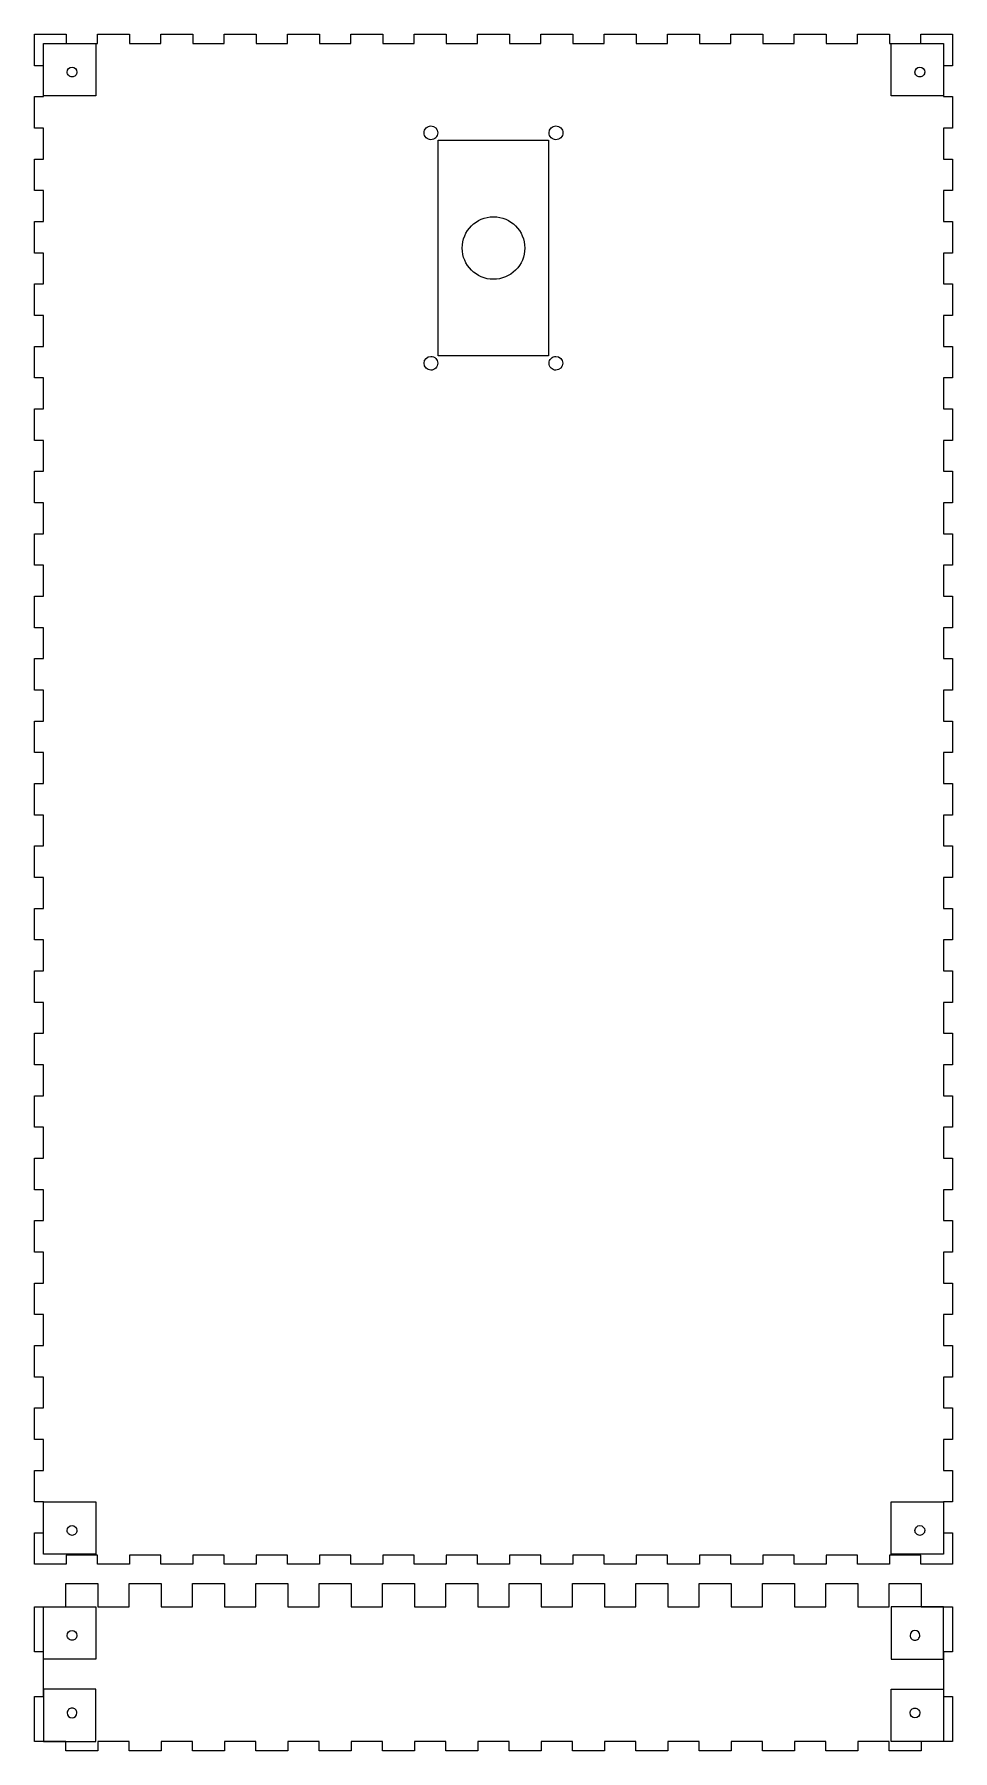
# Model space of a CAD drawing. Extents: x 52 to 1137, y 257 to 858.
# Drawn here: x 52 to 372, y 257 to 855 of the extents above; entities that cross this region are included whole.
import ezdxf

# ---------------------------------------------------------------- set-up
doc = ezdxf.new("R2010")
doc.units = 0
doc.layers.add('Calque_1', color=7, linetype='CONTINUOUS')

msp = doc.modelspace()

# ---------------------------------------------------------------- linework, layer by layer
at = {"layer": 'Calque_1', "color": 1}
for p, q in [((52.108669, 854.857261), (63.196486, 854.857261)), ((52.108669, 843.919569), (52.108669, 854.857261)), ((63.196486, 854.857261), (63.196486, 851.657256)), ((63.196486, 851.657256), (74.124299, 851.657256)), ((74.124299, 851.657256), (74.124299, 854.857261)), ((74.124299, 854.857261), (85.26545, 854.857261)), ((85.26545, 854.857261), (85.26545, 851.657256)), ((85.26545, 851.657256), (96.193267, 851.657256)), ((96.193267, 851.657256), (96.193267, 854.857261)), ((96.193267, 854.857261), (107.334415, 854.857261)), ((107.334415, 854.857261), (107.334415, 851.657256)), ((107.334415, 851.657256), (118.262231, 851.657256)), ((118.262231, 851.657256), (118.262231, 854.857261)), ((118.262231, 854.857261), (129.403379, 854.857261)), ((129.403379, 854.857261), (129.403379, 851.657256)), ((129.403379, 851.657256), (140.331196, 851.657256)), ((140.331196, 851.657256), (140.331196, 854.857261)), ((140.331196, 854.857261), (151.472344, 854.857261)), ((151.472344, 854.857261), (151.472344, 851.657256)), ((151.472344, 851.657256), (162.40016, 851.657256)), ((162.40016, 851.657256), (162.40016, 854.857261)), ((162.40016, 854.857261), (173.541311, 854.857261)), ((173.541311, 854.857261), (173.541311, 851.657256)), ((173.541311, 851.657256), (184.469127, 851.657256)), ((184.469127, 851.657256), (184.469127, 854.857261)), ((184.469127, 854.857261), (195.610276, 854.857261)), ((195.610276, 854.857261), (195.610276, 851.657256)), ((195.610276, 851.657256), (206.538092, 851.657256)), ((206.538092, 851.657256), (206.538092, 854.857261)), ((206.538092, 854.857261), (217.67924, 854.857261)), ((217.67924, 854.857261), (217.67924, 851.657256)), ((217.67924, 851.657256), (228.607057, 851.657256)), ((228.607057, 851.657256), (228.607057, 854.857261)), ((228.607057, 854.857261), (239.748205, 854.857261)), ((239.748205, 854.857261), (239.748205, 851.657256)), ((239.748205, 851.657256), (250.676021, 851.657256)), ((250.676021, 851.657256), (250.676021, 854.857261)), ((250.676021, 854.857261), (261.817169, 854.857261)), ((261.817169, 854.857261), (261.817169, 851.657256)), ((261.817169, 851.657256), (272.744986, 851.657256)), ((272.744986, 851.657256), (272.744986, 854.857261)), ((272.744986, 854.857261), (283.886142, 854.857261)), ((283.886142, 854.857261), (283.886142, 851.657256)), ((283.886142, 851.657256), (294.813956, 851.657256)), ((294.813956, 851.657256), (294.813956, 854.857261)), ((294.813956, 854.857261), (305.955101, 854.857261)), ((305.955101, 854.857261), (305.955101, 851.657256)), ((305.955101, 851.657256), (316.882915, 851.657256)), ((316.882915, 851.657256), (316.882915, 854.857261)), ((316.882915, 854.857261), (328.02406, 854.857261)), ((328.02406, 854.857261), (328.02406, 851.657256)), ((328.02406, 851.657256), (338.951874, 851.657256)), ((338.951874, 851.657256), (338.951874, 854.857261)), ((338.951874, 854.857261), (350.093019, 854.857261)), ((350.093019, 854.857261), (350.093019, 851.657256)), ((350.093019, 851.657256), (361.020832, 851.657256)), ((361.020832, 851.657256), (361.020832, 854.857261)), ((361.020832, 854.857261), (372.108666, 854.857261)), ((372.108666, 854.857261), (372.108666, 843.919569)), ((55.308668, 843.919569), (52.108669, 843.919569)), ((55.308668, 833.14187), (55.308668, 843.919569)), ((372.108666, 843.919569), (368.908661, 843.919569)), ((368.908661, 843.919569), (368.908661, 833.14187)), ((65.258669, 840.007255), (65.258669, 840.007255)), ((360.671966, 840.007255), (360.671966, 840.007255)), ((52.108669, 822.150867), (52.108669, 833.14187)), ((52.108669, 833.14187), (55.308668, 833.14187)), ((368.908661, 833.14187), (372.108666, 833.14187)), ((372.108666, 833.14187), (372.108666, 822.150867)), ((55.308668, 822.150867), (52.108669, 822.150867)), ((55.308668, 811.373167), (55.308668, 822.150867)), ((192.67799, 820.514819), (192.67799, 820.514819)), ((236.281491, 820.514819), (236.281491, 820.514819)), ((372.108666, 822.150867), (368.908661, 822.150867)), ((368.908661, 822.150867), (368.908661, 811.373167)), ((52.108669, 800.382164), (52.108669, 811.373167)), ((52.108669, 811.373167), (55.308668, 811.373167)), ((368.908661, 811.373167), (372.108666, 811.373167)), ((372.108666, 811.373167), (372.108666, 800.382164)), ((55.308668, 800.382164), (52.108669, 800.382164)), ((55.308668, 789.604465), (55.308668, 800.382164)), ((372.108666, 800.382164), (368.908661, 800.382164)), ((368.908661, 800.382164), (368.908661, 789.604465)), ((52.108669, 778.613461), (52.108669, 789.604465)), ((52.108669, 789.604465), (55.308668, 789.604465)), ((368.908661, 789.604465), (372.108666, 789.604465)), ((372.108666, 789.604465), (372.108666, 778.613461)), ((55.308668, 778.613461), (52.108669, 778.613461)), ((55.308668, 767.835762), (55.308668, 778.613461)), ((223.008665, 780.350703), (223.008665, 780.350703)), ((372.108666, 778.613461), (368.908661, 778.613461)), ((368.908661, 778.613461), (368.908661, 767.835762)), ((52.108669, 756.844731), (52.108669, 767.835762)), ((52.108669, 767.835762), (55.308668, 767.835762)), ((368.908661, 767.835762), (372.108666, 767.835762)), ((372.108666, 767.835762), (372.108666, 756.844731)), ((55.308668, 756.844731), (52.108669, 756.844731)), ((55.308668, 746.067059), (55.308668, 756.844731)), ((372.108666, 756.844731), (368.908661, 756.844731)), ((368.908661, 756.844731), (368.908661, 746.067059)), ((52.108669, 735.076028), (52.108669, 746.067059)), ((52.108669, 746.067059), (55.308668, 746.067059)), ((368.908661, 746.067059), (372.108666, 746.067059)), ((372.108666, 746.067059), (372.108666, 735.076028)), ((192.675478, 740.186615), (192.675478, 740.186615)), ((236.221096, 740.186615), (236.221096, 740.186615)), ((55.308668, 735.076028), (52.108669, 735.076028)), ((55.308668, 724.298357), (55.308668, 735.076028)), ((372.108666, 735.076028), (368.908661, 735.076028)), ((368.908661, 735.076028), (368.908661, 724.298357)), ((52.108669, 713.307353), (52.108669, 724.298357)), ((52.108669, 724.298357), (55.308668, 724.298357)), ((368.908661, 724.298357), (372.108666, 724.298357)), ((372.108666, 724.298357), (372.108666, 713.307353)), ((55.308668, 713.307353), (52.108669, 713.307353)), ((55.308668, 702.529654), (55.308668, 713.307353)), ((372.108666, 713.307353), (368.908661, 713.307353)), ((368.908661, 713.307353), (368.908661, 702.529654)), ((52.108669, 691.538623), (52.108669, 702.529654)), ((52.108669, 702.529654), (55.308668, 702.529654)), ((368.908661, 702.529654), (372.108666, 702.529654)), ((372.108666, 702.529654), (372.108666, 691.538623)), ((55.308668, 691.538623), (52.108669, 691.538623)), ((55.308668, 680.760951), (55.308668, 691.538623)), ((372.108666, 691.538623), (368.908661, 691.538623)), ((368.908661, 691.538623), (368.908661, 680.760951)), ((52.108669, 669.76992), (52.108669, 680.760951)), ((52.108669, 680.760951), (55.308668, 680.760951)), ((368.908661, 680.760951), (372.108666, 680.760951)), ((372.108666, 680.760951), (372.108666, 669.76992)), ((55.308668, 669.76992), (52.108669, 669.76992)), ((55.308668, 658.992249), (55.308668, 669.76992)), ((372.108666, 669.76992), (368.908661, 669.76992)), ((368.908661, 669.76992), (368.908661, 658.992249)), ((52.108669, 648.001217), (52.108669, 658.992249)), ((52.108669, 658.992249), (55.308668, 658.992249)), ((368.908661, 658.992249), (372.108666, 658.992249)), ((372.108666, 658.992249), (372.108666, 648.001217)), ((55.308668, 648.001217), (52.108669, 648.001217)), ((55.308668, 637.223532), (55.308668, 648.001217)), ((372.108666, 648.001217), (368.908661, 648.001217)), ((368.908661, 648.001217), (368.908661, 637.223532)), ((52.108669, 626.232512), (52.108669, 637.223532)), ((52.108669, 637.223532), (55.308668, 637.223532)), ((368.908661, 637.223532), (372.108666, 637.223532)), ((372.108666, 637.223532), (372.108666, 626.232512)), ((55.308668, 626.232512), (52.108669, 626.232512)), ((55.308668, 615.454826), (55.308668, 626.232512)), ((372.108666, 626.232512), (368.908661, 626.232512)), ((368.908661, 626.232512), (368.908661, 615.454826)), ((52.108669, 604.463806), (52.108669, 615.454826)), ((52.108669, 615.454826), (55.308668, 615.454826)), ((368.908661, 615.454826), (372.108666, 615.454826)), ((372.108666, 615.454826), (372.108666, 604.463806)), ((55.308668, 604.463806), (52.108669, 604.463806)), ((55.308668, 593.686118), (55.308668, 604.463806)), ((372.108666, 604.463806), (368.908661, 604.463806)), ((368.908661, 604.463806), (368.908661, 593.686118)), ((52.108669, 582.695098), (52.108669, 593.686118)), ((52.108669, 593.686118), (55.308668, 593.686118)), ((368.908661, 593.686118), (372.108666, 593.686118)), ((372.108666, 593.686118), (372.108666, 582.695098)), ((55.308668, 582.695098), (52.108669, 582.695098)), ((55.308668, 571.917418), (55.308668, 582.695098)), ((372.108666, 582.695098), (368.908661, 582.695098)), ((368.908661, 582.695098), (368.908661, 571.917418)), ((52.108669, 560.926387), (52.108669, 571.917418)), ((52.108669, 571.917418), (55.308668, 571.917418)), ((368.908661, 571.917418), (372.108666, 571.917418)), ((372.108666, 571.917418), (372.108666, 560.926387)), ((55.308668, 560.926387), (52.108669, 560.926387)), ((55.308668, 550.148715), (55.308668, 560.926387)), ((372.108666, 560.926387), (368.908661, 560.926387)), ((368.908661, 560.926387), (368.908661, 550.148715)), ((52.108669, 539.157684), (52.108669, 550.148715)), ((52.108669, 550.148715), (55.308668, 550.148715)), ((368.908661, 550.148715), (372.108666, 550.148715)), ((372.108666, 550.148715), (372.108666, 539.157684)), ((55.308668, 539.157684), (52.108669, 539.157684)), ((55.308668, 528.379985), (55.308668, 539.157684)), ((372.108666, 539.157684), (368.908661, 539.157684)), ((368.908661, 539.157684), (368.908661, 528.379985)), ((52.108669, 517.388981), (52.108669, 528.379985)), ((52.108669, 528.379985), (55.308668, 528.379985)), ((368.908661, 528.379985), (372.108666, 528.379985)), ((372.108666, 528.379985), (372.108666, 517.388981)), ((55.308668, 517.388981), (52.108669, 517.388981)), ((55.308668, 506.611282), (55.308668, 517.388981)), ((372.108666, 517.388981), (368.908661, 517.388981)), ((368.908661, 517.388981), (368.908661, 506.611282)), ((52.108669, 495.620279), (52.108669, 506.611282)), ((52.108669, 506.611282), (55.308668, 506.611282)), ((368.908661, 506.611282), (372.108666, 506.611282)), ((372.108666, 506.611282), (372.108666, 495.620279)), ((55.308668, 495.620279), (52.108669, 495.620279)), ((55.308668, 484.842579), (55.308668, 495.620279)), ((372.108666, 495.620279), (368.908661, 495.620279)), ((368.908661, 495.620279), (368.908661, 484.842579)), ((52.108669, 473.851576), (52.108669, 484.842579)), ((52.108669, 484.842579), (55.308668, 484.842579)), ((368.908661, 484.842579), (372.108666, 484.842579)), ((372.108666, 484.842579), (372.108666, 473.851576)), ((55.308668, 473.851576), (52.108669, 473.851576)), ((55.308668, 463.073877), (55.308668, 473.851576)), ((372.108666, 473.851576), (368.908661, 473.851576)), ((368.908661, 473.851576), (368.908661, 463.073877)), ((52.108669, 452.082845), (52.108669, 463.073877)), ((52.108669, 463.073877), (55.308668, 463.073877)), ((368.908661, 463.073877), (372.108666, 463.073877)), ((372.108666, 463.073877), (372.108666, 452.082845)), ((55.308668, 452.082845), (52.108669, 452.082845)), ((55.308668, 441.305174), (55.308668, 452.082845)), ((372.108666, 452.082845), (368.908661, 452.082845)), ((368.908661, 452.082845), (368.908661, 441.305174)), ((52.108669, 430.314143), (52.108669, 441.305174)), ((52.108669, 441.305174), (55.308668, 441.305174)), ((368.908661, 441.305174), (372.108666, 441.305174)), ((372.108666, 441.305174), (372.108666, 430.314143)), ((55.308668, 430.314143), (52.108669, 430.314143)), ((55.308668, 419.536471), (55.308668, 430.314143)), ((372.108666, 430.314143), (368.908661, 430.314143)), ((368.908661, 430.314143), (368.908661, 419.536471)), ((52.108669, 408.54544), (52.108669, 419.536471)), ((52.108669, 419.536471), (55.308668, 419.536471)), ((368.908661, 419.536471), (372.108666, 419.536471)), ((372.108666, 419.536471), (372.108666, 408.54544)), ((55.308668, 408.54544), (52.108669, 408.54544)), ((55.308668, 397.767769), (55.308668, 408.54544)), ((372.108666, 408.54544), (368.908661, 408.54544)), ((368.908661, 408.54544), (368.908661, 397.767769)), ((52.108669, 386.776737), (52.108669, 397.767769)), ((52.108669, 397.767769), (55.308668, 397.767769)), ((368.908661, 397.767769), (372.108666, 397.767769)), ((372.108666, 397.767769), (372.108666, 386.776737)), ((55.308668, 386.776737), (52.108669, 386.776737)), ((55.308668, 375.999038), (55.308668, 386.776737)), ((372.108666, 386.776737), (368.908661, 386.776737)), ((368.908661, 386.776737), (368.908661, 375.999038)), ((52.108669, 365.008035), (52.108669, 375.999038)), ((52.108669, 375.999038), (55.308668, 375.999038)), ((368.908661, 375.999038), (372.108666, 375.999038)), ((372.108666, 375.999038), (372.108666, 365.008035)), ((55.308668, 365.008035), (52.108669, 365.008035)), ((55.308668, 354.230335), (55.308668, 365.008035)), ((372.108666, 365.008035), (368.908661, 365.008035)), ((368.908661, 365.008035), (368.908661, 354.230335)), ((52.108669, 343.239332), (52.108669, 354.230335)), ((52.108669, 354.230335), (55.308668, 354.230335)), ((368.908661, 354.230335), (372.108666, 354.230335)), ((372.108666, 354.230335), (372.108666, 343.239332)), ((55.308668, 343.239332), (52.108669, 343.239332)), ((55.308668, 332.461633), (55.308668, 343.239332)), ((372.108666, 343.239332), (368.908661, 343.239332)), ((368.908661, 343.239332), (368.908661, 332.461633)), ((52.108669, 321.523941), (52.108669, 332.461633)), ((52.108669, 332.461633), (55.308668, 332.461633)), ((65.258669, 331.589298), (65.258669, 331.589298)), ((360.671966, 331.589298), (360.671966, 331.589298)), ((368.908661, 332.461633), (372.108666, 332.461633)), ((372.108666, 332.461633), (372.108666, 321.523941)), ((74.124299, 324.723946), (63.196486, 324.723946)), ((63.196486, 324.723946), (63.196486, 321.523941)), ((74.124299, 321.523941), (74.124299, 324.723946)), ((96.193267, 324.723946), (85.26545, 324.723946)), ((85.26545, 324.723946), (85.26545, 321.523941)), ((96.193267, 321.523941), (96.193267, 324.723946)), ((118.262231, 324.723946), (107.334415, 324.723946)), ((107.334415, 324.723946), (107.334415, 321.523941)), ((118.262231, 321.523941), (118.262231, 324.723946)), ((140.331196, 324.723946), (129.403379, 324.723946)), ((129.403379, 324.723946), (129.403379, 321.523941)), ((140.331196, 321.523941), (140.331196, 324.723946)), ((162.40016, 324.723946), (151.472344, 324.723946)), ((151.472344, 324.723946), (151.472344, 321.523941)), ((162.40016, 321.523941), (162.40016, 324.723946)), ((184.469127, 324.723946), (173.541311, 324.723946)), ((173.541311, 324.723946), (173.541311, 321.523941)), ((184.469127, 321.523941), (184.469127, 324.723946)), ((206.538092, 324.723946), (195.610276, 324.723946)), ((195.610276, 324.723946), (195.610276, 321.523941)), ((206.538092, 321.523941), (206.538092, 324.723946)), ((228.607057, 324.723946), (217.67924, 324.723946)), ((217.67924, 324.723946), (217.67924, 321.523941)), ((228.607057, 321.523941), (228.607057, 324.723946)), ((250.676021, 324.723946), (239.748205, 324.723946)), ((239.748205, 324.723946), (239.748205, 321.523941)), ((250.676021, 321.523941), (250.676021, 324.723946)), ((272.744986, 324.723946), (261.817169, 324.723946)), ((261.817169, 324.723946), (261.817169, 321.523941)), ((272.744986, 321.523941), (272.744986, 324.723946)), ((294.813956, 324.723946), (283.886142, 324.723946)), ((283.886142, 324.723946), (283.886142, 321.523941)), ((294.813956, 321.523941), (294.813956, 324.723946)), ((316.882915, 324.723946), (305.955101, 324.723946)), ((305.955101, 324.723946), (305.955101, 321.523941)), ((316.882915, 321.523941), (316.882915, 324.723946)), ((338.951874, 324.723946), (328.02406, 324.723946)), ((328.02406, 324.723946), (328.02406, 321.523941)), ((338.951874, 321.523941), (338.951874, 324.723946)), ((361.020832, 324.723946), (350.093019, 324.723946)), ((350.093019, 324.723946), (350.093019, 321.523941)), ((361.020832, 321.523941), (361.020832, 324.723946)), ((63.196486, 321.523941), (52.108669, 321.523941)), ((85.26545, 321.523941), (74.124299, 321.523941)), ((107.334415, 321.523941), (96.193267, 321.523941)), ((129.403379, 321.523941), (118.262231, 321.523941)), ((151.472344, 321.523941), (140.331196, 321.523941)), ((173.541311, 321.523941), (162.40016, 321.523941)), ((195.610276, 321.523941), (184.469127, 321.523941)), ((217.67924, 321.523941), (206.538092, 321.523941)), ((239.748205, 321.523941), (228.607057, 321.523941)), ((261.817169, 321.523941), (250.676021, 321.523941)), ((283.886142, 321.523941), (272.744986, 321.523941)), ((305.955101, 321.523941), (294.813956, 321.523941)), ((328.02406, 321.523941), (316.882915, 321.523941)), ((350.093019, 321.523941), (338.951874, 321.523941)), ((372.108666, 321.523941), (361.020832, 321.523941)), ((63.089817, 306.657268), (63.089817, 314.857347)), ((63.089817, 314.857347), (74.230968, 314.857347)), ((74.230968, 314.857347), (74.230968, 306.657268)), ((85.158784, 306.657268), (85.158784, 314.857347)), ((85.158784, 314.857347), (96.299932, 314.857347)), ((96.299932, 314.857347), (96.299932, 306.657268)), ((107.227749, 306.657268), (107.227749, 314.857347)), ((107.227749, 314.857347), (118.368897, 314.857347)), ((118.368897, 314.857347), (118.368897, 306.657268)), ((129.296713, 306.657268), (129.296713, 314.857347)), ((129.296713, 314.857347), (140.437861, 314.857347)), ((140.437861, 314.857347), (140.437861, 306.657268)), ((151.365678, 306.657268), (151.365678, 314.857347)), ((151.365678, 314.857347), (162.506829, 314.857347)), ((162.506829, 314.857347), (162.506829, 306.657268)), ((173.434642, 306.657268), (173.434642, 314.857347)), ((173.434642, 314.857347), (184.575793, 314.857347)), ((184.575793, 314.857347), (184.575793, 306.657268)), ((195.50361, 306.657268), (195.50361, 314.857347)), ((195.50361, 314.857347), (206.644758, 314.857347)), ((206.644758, 314.857347), (206.644758, 306.657268)), ((217.572574, 306.657268), (217.572574, 314.857347)), ((217.572574, 314.857347), (228.713722, 314.857347)), ((228.713722, 314.857347), (228.713722, 306.657268)), ((239.641539, 306.657268), (239.641539, 314.857347)), ((239.641539, 314.857347), (250.782687, 314.857347)), ((250.782687, 314.857347), (250.782687, 306.657268)), ((261.710503, 306.657268), (261.710503, 314.857347)), ((261.710503, 314.857347), (272.851654, 314.857347)), ((272.851654, 314.857347), (272.851654, 306.657268)), ((283.779462, 306.657268), (283.779462, 314.857347)), ((283.779462, 314.857347), (294.920608, 314.857347)), ((294.920608, 314.857347), (294.920608, 306.657268)), ((305.848421, 306.657268), (305.848421, 314.857347)), ((305.848421, 314.857347), (316.989595, 314.857347)), ((316.989595, 314.857347), (316.989595, 306.657268)), ((327.917408, 306.657268), (327.917408, 314.857347)), ((327.917408, 314.857347), (339.058554, 314.857347)), ((339.058554, 314.857347), (339.058554, 306.657268)), ((349.986367, 306.657268), (349.986367, 314.857347)), ((349.986367, 314.857347), (361.127512, 314.857347)), ((361.127512, 314.857347), (361.127512, 306.657268)), ((52.108669, 306.657268), (63.089817, 306.657268)), ((52.108669, 290.959492), (52.108669, 306.657268)), ((74.230968, 306.657268), (85.158784, 306.657268)), ((96.299932, 306.657268), (107.227749, 306.657268)), ((118.368897, 306.657268), (129.296713, 306.657268)), ((140.437861, 306.657268), (151.365678, 306.657268)), ((162.506829, 306.657268), (173.434642, 306.657268)), ((184.575793, 306.657268), (195.50361, 306.657268)), ((206.644758, 306.657268), (217.572574, 306.657268)), ((228.713722, 306.657268), (239.641539, 306.657268)), ((250.782687, 306.657268), (261.710503, 306.657268)), ((272.851654, 306.657268), (283.779462, 306.657268)), ((294.920608, 306.657268), (305.848421, 306.657268)), ((316.989595, 306.657268), (327.917408, 306.657268)), ((339.058554, 306.657268), (349.986367, 306.657268)), ((361.127512, 306.657268), (372.108666, 306.657268)), ((372.108666, 306.657268), (372.108666, 290.959492)), ((65.258669, 295.007231), (65.258669, 295.007231)), ((358.958681, 295.007243), (358.958681, 295.007243)), ((55.308668, 290.959492), (52.108669, 290.959492)), ((55.308668, 275.421714), (55.308668, 290.959492)), ((372.108666, 290.959492), (368.908661, 290.959492)), ((368.908661, 290.959492), (368.908661, 275.421714)), ((52.108669, 259.723936), (52.108669, 275.421714)), ((52.108669, 275.421714), (55.308668, 275.421714)), ((368.908661, 275.421714), (372.108666, 275.421714)), ((372.108666, 275.421714), (372.108666, 259.723936)), ((65.258657, 271.373941), (65.258657, 271.373941)), ((358.958669, 271.373948), (358.958669, 271.373948)), ((63.089817, 259.723936), (52.108669, 259.723936)), ((63.089817, 256.523937), (63.089817, 259.723936)), ((85.158784, 259.723936), (74.230968, 259.723936)), ((74.230968, 259.723936), (74.230968, 256.523937)), ((85.158784, 256.523937), (85.158784, 259.723936)), ((107.227749, 259.723936), (96.299932, 259.723936)), ((96.299932, 259.723936), (96.299932, 256.523937)), ((107.227749, 256.523937), (107.227749, 259.723936)), ((129.296713, 259.723936), (118.368897, 259.723936)), ((118.368897, 259.723936), (118.368897, 256.523937)), ((129.296713, 256.523937), (129.296713, 259.723936)), ((151.365678, 259.723936), (140.437861, 259.723936)), ((140.437861, 259.723936), (140.437861, 256.523937)), ((151.365678, 256.523937), (151.365678, 259.723936)), ((173.434642, 259.723936), (162.506829, 259.723936)), ((162.506829, 259.723936), (162.506829, 256.523937)), ((173.434642, 256.523937), (173.434642, 259.723936)), ((195.50361, 259.723936), (184.575793, 259.723936)), ((184.575793, 259.723936), (184.575793, 256.523937)), ((195.50361, 256.523937), (195.50361, 259.723936)), ((217.572574, 259.723936), (206.644758, 259.723936)), ((206.644758, 259.723936), (206.644758, 256.523937)), ((217.572574, 256.523937), (217.572574, 259.723936)), ((239.641539, 259.723936), (228.713722, 259.723936)), ((228.713722, 259.723936), (228.713722, 256.523937)), ((239.641539, 256.523937), (239.641539, 259.723936)), ((261.710503, 259.723936), (250.782687, 259.723936)), ((250.782687, 259.723936), (250.782687, 256.523937)), ((261.710503, 256.523937), (261.710503, 259.723936)), ((283.779462, 259.723936), (272.851654, 259.723936)), ((272.851654, 259.723936), (272.851654, 256.523937)), ((283.779462, 256.523937), (283.779462, 259.723936)), ((305.848421, 259.723936), (294.920608, 259.723936)), ((294.920608, 259.723936), (294.920608, 256.523937)), ((305.848421, 256.523937), (305.848421, 259.723936)), ((327.917408, 259.723936), (316.989595, 259.723936)), ((316.989595, 259.723936), (316.989595, 256.523937)), ((327.917408, 256.523937), (327.917408, 259.723936)), ((349.986367, 259.723936), (339.058554, 259.723936)), ((339.058554, 259.723936), (339.058554, 256.523937)), ((349.986367, 256.523937), (349.986367, 259.723936)), ((372.108666, 259.723936), (361.127512, 259.723936)), ((361.127512, 259.723936), (361.127512, 256.523937)), ((74.230968, 256.523937), (63.089817, 256.523937)), ((96.299932, 256.523937), (85.158784, 256.523937)), ((118.368897, 256.523937), (107.227749, 256.523937)), ((140.437861, 256.523937), (129.296713, 256.523937)), ((162.506829, 256.523937), (151.365678, 256.523937)), ((184.575793, 256.523937), (173.434642, 256.523937)), ((206.644758, 256.523937), (195.50361, 256.523937)), ((228.713722, 256.523937), (217.572574, 256.523937)), ((250.782687, 256.523937), (239.641539, 256.523937)), ((272.851654, 256.523937), (261.710503, 256.523937)), ((294.920608, 256.523937), (283.779462, 256.523937)), ((316.989595, 256.523937), (305.848421, 256.523937)), ((339.058554, 256.523937), (327.917408, 256.523937)), ((361.127512, 256.523937), (349.986367, 256.523937))]:
    msp.add_line(p, q, dxfattribs=at)
at = {"layer": 'Calque_1', "color": 3}
for p, q in [((55.308677, 851.657281), (73.495359, 851.657281)), ((55.308677, 833.470571), (55.308677, 851.657281)), ((73.495359, 851.657281), (73.495359, 833.470571)), ((350.721974, 851.657281), (368.908655, 851.657281)), ((350.721974, 833.470571), (350.721974, 851.657281)), ((368.908655, 851.657281), (368.908655, 833.470571)), ((73.495359, 833.470571), (55.308677, 833.470571)), ((368.908655, 833.470571), (350.721974, 833.470571)), ((192.875461, 817.91479), (231.281501, 817.91479)), ((192.875461, 742.786587), (192.875461, 817.91479)), ((231.281501, 817.91479), (231.281501, 742.786587)), ((231.281501, 742.786587), (192.875461, 742.786587)), ((55.308677, 343.239323), (73.495359, 343.239323)), ((55.308677, 325.052613), (55.308677, 343.239323)), ((73.495359, 343.239323), (73.495359, 325.052613)), ((350.721974, 343.239323), (368.908655, 343.239323)), ((350.721974, 325.052613), (350.721974, 343.239323)), ((368.908655, 343.239323), (368.908655, 325.052613)), ((73.495359, 325.052613), (55.308677, 325.052613)), ((368.908655, 325.052613), (350.721974, 325.052613)), ((55.308677, 306.657256), (73.495359, 306.657256)), ((55.308677, 288.470546), (55.308677, 306.657256)), ((73.495359, 306.657256), (73.495359, 288.470546)), ((368.908673, 306.657269), (350.721992, 306.657269)), ((350.721992, 306.657269), (350.721992, 288.470559)), ((368.908673, 288.470559), (368.908673, 306.657269)), ((73.495359, 288.470546), (55.308677, 288.470546)), ((350.721992, 288.470559), (368.908673, 288.470559)), ((73.495346, 277.910625), (55.308664, 277.910625)), ((55.308664, 277.910625), (55.308664, 259.723915)), ((73.495346, 259.723915), (73.495346, 277.910625)), ((350.721979, 259.723922), (350.721979, 277.910632)), ((350.721979, 277.910632), (368.908661, 277.910632)), ((368.908661, 277.910632), (368.908661, 259.723922)), ((55.308664, 259.723915), (73.495346, 259.723915)), ((368.908661, 259.723922), (350.721979, 259.723922))]:
    msp.add_line(p, q, dxfattribs=at)
at = {"layer": 'Calque_1', "color": 1}
for points in [[(64.056584, 840.505184), (63.737773, 840.824), (63.55867, 841.256407), (63.558676, 841.707277)], [(63.558676, 841.707277), (63.558679, 842.646157), (64.31979, 843.407268), (65.258669, 843.407271)], [(65.258669, 840.007255), (64.807799, 840.007257), (64.375395, 840.186368), (64.056584, 840.505184)], [(65.258669, 843.407271), (66.197548, 843.407268), (66.95866, 842.646157), (66.958663, 841.707277)], [(66.460755, 840.505184), (66.141943, 840.186368), (65.70954, 840.007257), (65.258669, 840.007255)], [(66.958663, 841.707277), (66.958669, 841.256407), (66.779566, 840.824), (66.460755, 840.505184)], [(359.469881, 840.505184), (359.15107, 840.824), (358.971967, 841.256407), (358.971972, 841.707277)], [(358.971972, 841.707277), (358.971976, 842.646157), (359.733087, 843.407268), (360.671966, 843.407271)], [(360.671966, 840.007255), (360.221095, 840.007257), (359.788692, 840.186368), (359.469881, 840.505184)], [(360.671966, 843.407271), (361.610845, 843.407268), (362.371957, 842.646157), (362.37196, 841.707277)], [(361.874051, 840.505184), (361.55524, 840.186368), (361.122837, 840.007257), (360.671966, 840.007255)], [(362.37196, 841.707277), (362.371966, 841.256407), (362.192863, 840.824), (361.874051, 840.505184)], [(188.632477, 818.817745), (188.188048, 819.267837), (187.938373, 819.878293), (187.938378, 820.514819)], [(187.938378, 820.514819), (187.938381, 821.151339), (188.188059, 821.761789), (188.632487, 822.211874)], [(188.632487, 822.211874), (189.076914, 822.66196), (189.679686, 822.914813), (190.308198, 822.914808)], [(190.308198, 822.914808), (191.616996, 822.914802), (192.677984, 821.840293), (192.67799, 820.514819)], [(192.67799, 820.514819), (192.677994, 819.878298), (192.428323, 819.267846), (191.983901, 818.817755)], [(232.184418, 818.817755), (231.734332, 819.267845), (231.481479, 819.878298), (231.481484, 820.514819)], [(231.481484, 820.514819), (231.48149, 821.840294), (232.555998, 822.914802), (233.881474, 822.914808)], [(233.881474, 822.914808), (234.517995, 822.914813), (235.128447, 822.66196), (235.578538, 822.211874)], [(235.578538, 822.211874), (236.028629, 821.761789), (236.281489, 821.151339), (236.281491, 820.514819)], [(236.281491, 820.514819), (236.281496, 819.878293), (236.028639, 819.267836), (235.578548, 818.817745)], [(190.308198, 818.114801), (189.679681, 818.114796), (189.076905, 818.367653), (188.632477, 818.817745)], [(191.983901, 818.817755), (191.539478, 818.367664), (190.93671, 818.114804), (190.308198, 818.114801)], [(233.881474, 818.114801), (233.244953, 818.114804), (232.634503, 818.367664), (232.184418, 818.817755)], [(235.578548, 818.817745), (235.128456, 818.367653), (234.517999, 818.114796), (233.881474, 818.114801)], [(201.208664, 780.350703), (201.208672, 786.370596), (206.088758, 791.250681), (212.108651, 791.250689)], [(212.108651, 791.250689), (218.128555, 791.250697), (223.008657, 786.370607), (223.008665, 780.350703)], [(212.108651, 769.450688), (206.088747, 769.450696), (201.208656, 774.330799), (201.208664, 780.350703)], [(223.008665, 780.350703), (223.008669, 777.459838), (221.860279, 774.687375), (219.816129, 772.643225)], [(219.816129, 772.643225), (217.771979, 770.599074), (214.999515, 769.450685), (212.108651, 769.450688)], [(187.935866, 740.186615), (187.935872, 741.51209), (188.99686, 742.586598), (190.305658, 742.586604)], [(190.305658, 742.586604), (190.93417, 742.586609), (191.536941, 742.333756), (191.981369, 741.88367)], [(232.175593, 741.88367), (232.620021, 742.333756), (233.222792, 742.586609), (233.851304, 742.586604)], [(233.851304, 742.586604), (235.160102, 742.586598), (236.22109, 741.51209), (236.221096, 740.186615)], [(190.305658, 737.786625), (188.99686, 737.786632), (187.935872, 738.86114), (187.935866, 740.186615)], [(191.981369, 738.489559), (191.536941, 738.039474), (190.93417, 737.786621), (190.305658, 737.786625)], [(191.981369, 741.88367), (192.425797, 741.433585), (192.675475, 740.823135), (192.675478, 740.186615)], [(192.675478, 740.186615), (192.675475, 739.550094), (192.425797, 738.939645), (191.981369, 738.489559)], [(231.481484, 740.186615), (231.481487, 740.823135), (231.731165, 741.433585), (232.175593, 741.88367)], [(232.175593, 738.489559), (231.731165, 738.939645), (231.481487, 739.550094), (231.481484, 740.186615)], [(233.851304, 737.786625), (233.222792, 737.786621), (232.620021, 738.039474), (232.175593, 738.489559)], [(236.221096, 740.186615), (236.22109, 738.86114), (235.160102, 737.786632), (233.851304, 737.786625)], [(64.056584, 332.087226), (63.737773, 332.406042), (63.55867, 332.838449), (63.558676, 333.28932)], [(63.558676, 333.28932), (63.558679, 334.228199), (64.31979, 334.98931), (65.258669, 334.989313)], [(65.258669, 331.589298), (64.807799, 331.589299), (64.375395, 331.76841), (64.056584, 332.087226)], [(65.258669, 334.989313), (66.197548, 334.98931), (66.95866, 334.228199), (66.958663, 333.28932)], [(66.460755, 332.087226), (66.141943, 331.76841), (65.70954, 331.589299), (65.258669, 331.589298)], [(66.958663, 333.28932), (66.958669, 332.838449), (66.779566, 332.406042), (66.460755, 332.087226)], [(359.469881, 332.087226), (359.15107, 332.406042), (358.971967, 332.838449), (358.971972, 333.28932)], [(358.971972, 333.28932), (358.971976, 334.228199), (359.733087, 334.98931), (360.671966, 334.989313)], [(360.671966, 331.589298), (360.221095, 331.589299), (359.788692, 331.76841), (359.469881, 332.087226)], [(360.671966, 334.989313), (361.610845, 334.98931), (362.371957, 334.228199), (362.37196, 333.28932)], [(361.874051, 332.087226), (361.55524, 331.76841), (361.122837, 331.589299), (360.671966, 331.589298)], [(362.37196, 333.28932), (362.371966, 332.838449), (362.192863, 332.406042), (361.874051, 332.087226)], [(64.056584, 295.505159), (63.737773, 295.823975), (63.55867, 296.256382), (63.558676, 296.707253)], [(63.558676, 296.707253), (63.558679, 297.646132), (64.31979, 298.407243), (65.258669, 298.407246)], [(65.258669, 295.007231), (64.807799, 295.007232), (64.375395, 295.186343), (64.056584, 295.505159)], [(65.258669, 298.407246), (66.197548, 298.407243), (66.95866, 297.646132), (66.958663, 296.707253)], [(66.460755, 295.505159), (66.141943, 295.186343), (65.70954, 295.007232), (65.258669, 295.007231)], [(66.958663, 296.707253), (66.958669, 296.256382), (66.779566, 295.823975), (66.460755, 295.505159)], [(357.258687, 296.707265), (357.258682, 296.256394), (357.437785, 295.823988), (357.756596, 295.505172)], [(358.958681, 298.407259), (358.019802, 298.407255), (357.258691, 297.646144), (357.258687, 296.707265)], [(357.756596, 295.505172), (358.075407, 295.186355), (358.50781, 295.007245), (358.958681, 295.007243)], [(360.658675, 296.707265), (360.658671, 297.646144), (359.89756, 298.407255), (358.958681, 298.407259)], [(358.958681, 295.007243), (359.409552, 295.007245), (359.841955, 295.186355), (360.160766, 295.505172)], [(360.160766, 295.505172), (360.479577, 295.823988), (360.658681, 296.256394), (360.658675, 296.707265)], [(64.056571, 270.876012), (63.73776, 270.557196), (63.558657, 270.12479), (63.558663, 269.673919)], [(63.558663, 269.673919), (63.558666, 268.73504), (64.319777, 267.973929), (65.258657, 267.973925)], [(65.258657, 271.373941), (64.807786, 271.373939), (64.375383, 271.194829), (64.056571, 270.876012)], [(66.460742, 270.876012), (66.141931, 271.194829), (65.709527, 271.373939), (65.258657, 271.373941)], [(65.258657, 267.973925), (66.197536, 267.973929), (66.958647, 268.73504), (66.95865, 269.673919)], [(66.95865, 269.673919), (66.958656, 270.12479), (66.779553, 270.557196), (66.460742, 270.876012)], [(357.258675, 269.673926), (357.258669, 270.124797), (357.437772, 270.557203), (357.756583, 270.876019)], [(358.958669, 267.973932), (358.019789, 267.973936), (357.258678, 268.735047), (357.258675, 269.673926)], [(357.756583, 270.876019), (358.075394, 271.194836), (358.507798, 271.373946), (358.958669, 271.373948)], [(358.958669, 271.373948), (359.409539, 271.373946), (359.841943, 271.194836), (360.160754, 270.876019)], [(360.658662, 269.673926), (360.658659, 268.735047), (359.897548, 267.973936), (358.958669, 267.973932)], [(360.160754, 270.876019), (360.479565, 270.557203), (360.658668, 270.124797), (360.658662, 269.673926)]]:
    msp.add_open_spline(points, degree=3, dxfattribs=at)

doc.saveas('drawing.dxf')
